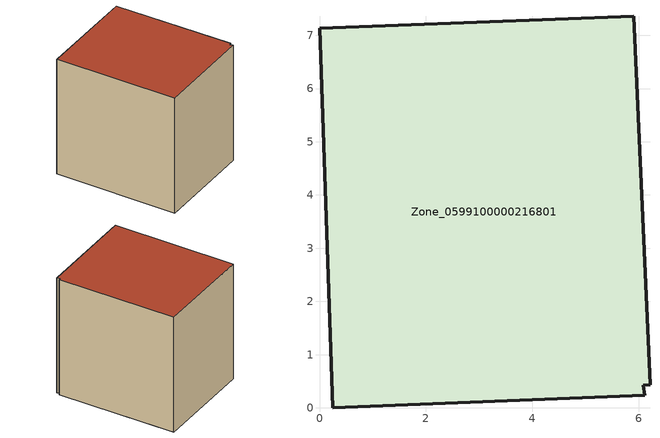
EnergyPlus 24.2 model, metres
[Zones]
Zone_0599100000216801
 floor ground (C_G): 0,7.13 5.91,7.36 6.21,0.43 6.08,0.42 6.12,0.24 0.25,0 z0
 wall outside (C_F): 5.91,7.36 0,7.13 0.25,0 6.12,0.24 6.08,0.42 6.21,0.43 5.91,7.36 z0:7.09
 roof outside (C_R): 6.12,0.24 6.08,0.42 6.21,0.43 5.91,7.36 0,7.13 0.25,0 z7.09
[BUILDING]
Pand.0599100000216801: North Axis=0; Terrain=City; Loads Convergence Tolerance Value=0.04; Temperature Convergence Tolerance Value=0.4; Solar Distribution=FullExterior; Maximum Number of Warmup Days=25; Minimum Number of Warmup Days=1
[Site:Location]
Rotterdam.The.Hague.AP_ZH_NLD Design_Conditions: Latitude=51.96; Longitude=4.45; Time Zone=1; Elevation=-4.5
[SITE:GROUNDTEMPERATURE:BUILDINGSURFACE]
18, 18, 18, 18, 18, 18, 18, 18, 18, 18, 18, 18
[MATERIAL] Thermal Absorptance=0.9; Solar Absorptance=0.7; Visible Absorptance=0.7
Name | Roughness | Thickness | Conductivity | Density | Specific Heat
G.TC.1946-1964 | MediumSmooth | 0.15 | 1 | 540 | 1210
F.TC.1946-1964 | Rough | 0.3 | 0.857143 | 1920 | 840
R.TC.1946-1964 | MediumRough | 0.2 | 0.235294 | 1500 | 1000
[CONSTRUCTION]
C_G: G.TC.1946-1964
C_F: F.TC.1946-1964
C_R: R.TC.1946-1964
[ZONE]
Zone_0599100000216801: Type=1; Multiplier=1; Ceiling Height=Autocalculate; Volume=Autocalculate; Floor Area=autocalculate; Part of Total Floor Area=Yes
[ZONEINFILTRATION:DESIGNFLOWRATE]
Infil_Zone_0599100000216801: Zone or ZoneList or Space or SpaceList=Zone_0599100000216801; Schedule=AlwaysOn; Design Flow Rate Calculation Method=Flow/Area; Flow Rate per Floor Area=0.003; Constant Term Coefficient=1; Temperature Term Coefficient=0; Velocity Term Coefficient=0; Velocity Squared Term Coefficient=0
[HVACTEMPLATE:ZONE:IDEALLOADSAIRSYSTEM]
Zone_0599100000216801: Maximum Heating Supply Air Temperature=50; Minimum Cooling Supply Air Temperature=13; Maximum Heating Supply Air Humidity Ratio=0.0156; Minimum Cooling Supply Air Humidity Ratio=0.0077; Heating Limit=NoLimit; Cooling Limit=NoLimit; Dehumidification Control Type=ConstantSensibleHeatRatio; Cooling Sensible Heat Ratio=0.7; Dehumidification Setpoint=60; Humidification Control Type=None; Humidification Setpoint=30; Outdoor Air Method=None; Outdoor Air Flow Rate per Person=0.00944; Outdoor Air Flow Rate per Zone Floor Area=0; Outdoor Air Flow Rate per Zone=0; Demand Controlled Ventilation Type=None; Outdoor Air Economizer Type=NoEconomizer; Heat Recovery Type=None; Sensible Heat Recovery Effectiveness=0.7; Latent Heat Recovery Effectiveness=0.65
[ZONECONTROL:THERMOSTAT]
ThermostatControl_Zone_0599100000216801: Zone or ZoneList=Zone_0599100000216801; Control Type Schedule=DualSetpointControlType; Control 1=Thermostat_Zone_0599100000216801; Temperature Difference Between Cutout And Setpoint=0
[THERMOSTATSETPOINT:DUALSETPOINT]
Thermostat_Zone_0599100000216801: Heating Setpoint Temperature Schedule=HeatingSetpoint_Zone_0599100000216801; Cooling Setpoint Temperature Schedule=CoolingSetpoint_Zone_0599100000216801
[SCHEDULE:COMPACT]
HeatingSetpoint_Zone_0599100000216801: Through: 12/31, For: AllDays, Until: 24:00, 21
CoolingSetpoint_Zone_0599100000216801: Through: 12/31, For: AllDays, Until: 24:00, 24
DualSetpointControlType: Through: 12/31, For: AllDays, Until: 24:00, 4
AlwaysOn: Through: 12/31, For: AllDays, Until: 24:00, 1
